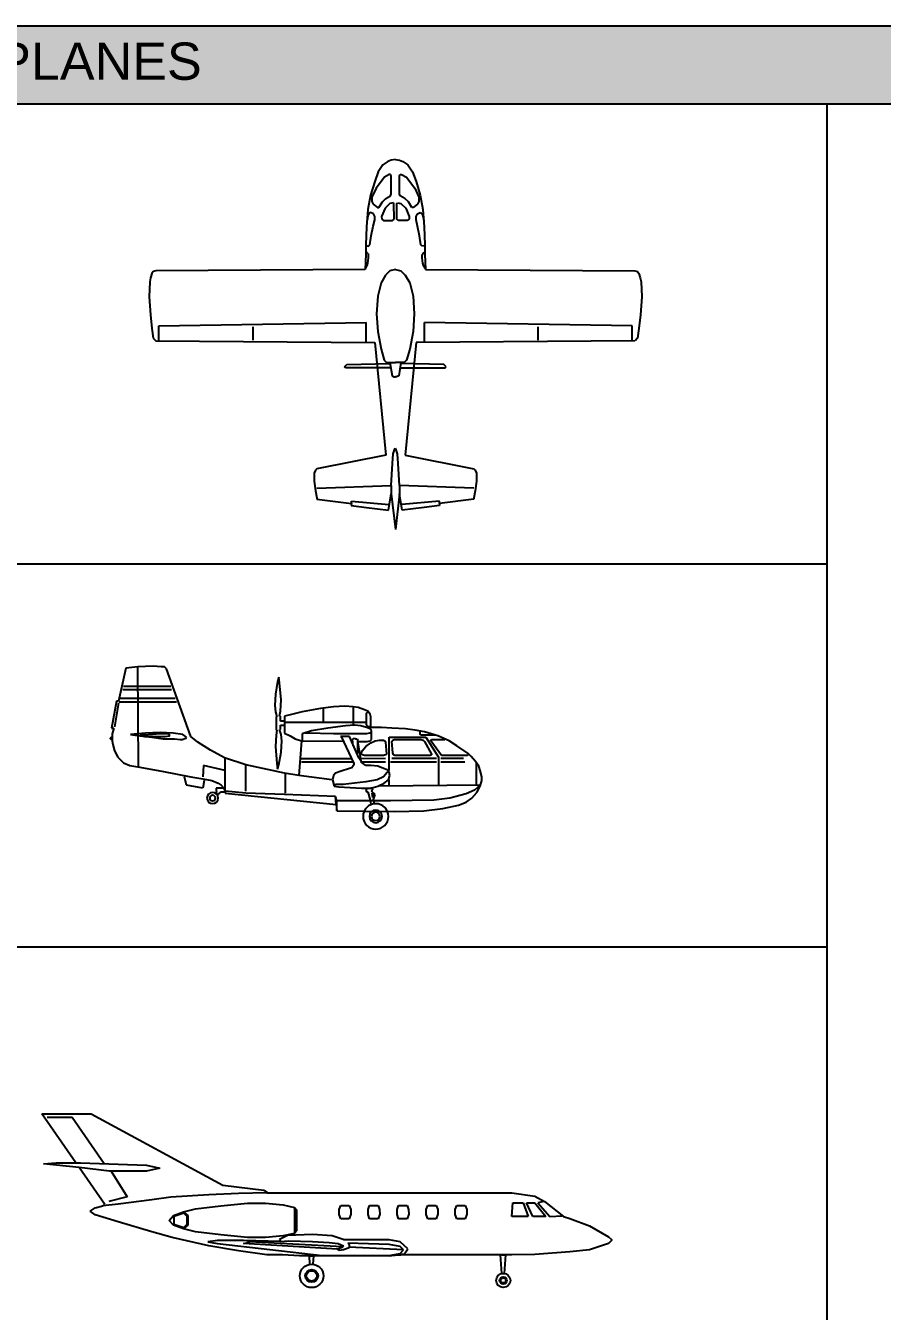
# Model space of a CAD drawing. Header units: millimetres. Extents: x 15433 to 243506, y 235846 to 321695.
# Drawn here: x 123042 to 154049, y 275148 to 321695 of the extents above; entities that cross this region are included whole.
import ezdxf

# ---------------------------------------------------------------- set-up
doc = ezdxf.new("R2010")
doc.units = ezdxf.units.MM
doc.layers.add('www.cad-blocks.net', color=7, linetype='Continuous')
doc.styles.get("Standard").update_dxf_attribs({"font": 'arial.ttf'})

# ---------------------------------------------------------------- blocks, each defined once
blk = doc.blocks.new('A$C00B2700D')
at = {"color": 0, "linetype": 'ByBlock'}
for p, q in [((8769, 12105), (8917, 13400)), ((9065, 12105), (8917, 13400)), ((7321, 12529), (7871, 12604)), ((7871, 12604), (8668, 12703)), ((8668, 12703), (8769, 12105)), ((9166, 12703), (9065, 12105)), ((9963, 12604), (9166, 12703)), ((10512, 12529), (9963, 12604)), ((6028, 12005), (6077, 12254)), ((6077, 12304), (7323, 12454)), ((6077, 12254), (6077, 12304)), ((7323, 12454), (7321, 12529)), ((7323, 12372), (8686, 12500)), ((7323, 12454), (7323, 12372)), ((8767, 11806), (8769, 12105)), ((9066, 11806), (9065, 12105)), ((10511, 12372), (9148, 12500)), ((10511, 12454), (10512, 12529)), ((11756, 12304), (10511, 12454)), ((10511, 12454), (10511, 12372)), ((11756, 12254), (11756, 12304)), ((11806, 12005), (11756, 12254)), ((5978, 11656), (6028, 12005)), ((5978, 11358), (5978, 11656)), ((6077, 11906), (8767, 11806)), ((8767, 11806), (8791, 11407)), ((9066, 11806), (9042, 11407)), ((11756, 11906), (9066, 11806)), ((11856, 11656), (11806, 12005)), ((11856, 11358), (11856, 11656)), ((6028, 11258), (5978, 11358)), ((6077, 11208), (6028, 11258)), ((8568, 10710), (6077, 11208)), ((8791, 11407), (8816, 11009)), ((9042, 11407), (9018, 11009)), ((9265, 10710), (11756, 11208)), ((11756, 11208), (11806, 11258)), ((11806, 11258), (11856, 11358)), ((8170, 6625), (8568, 10710)), ((8816, 11009), (8838, 10660)), ((9018, 11009), (8995, 10660)), ((9664, 6625), (9265, 10710)), ((8838, 10660), (8888, 10511)), ((8888, 10511), (8914, 10461)), ((8945, 10511), (8920, 10461)), ((8995, 10660), (8945, 10511)), ((7117, 7552), (7077, 7512)), ((7077, 7512), (7157, 7432)), ((8757, 7552), (7117, 7552)), ((8717, 7352), (8797, 7832)), ((8797, 7832), (8877, 7872)), ((8877, 7872), (8917, 7872)), ((8957, 7872), (8917, 7872)), ((9037, 7832), (8957, 7872)), ((9117, 7352), (9037, 7832)), ((9077, 7552), (10717, 7552)), ((10757, 7512), (10677, 7432)), ((10717, 7552), (10757, 7512)), ((7157, 7432), (8717, 7392)), ((8397, 6872), (8517, 7272)), ((8517, 7272), (8597, 7352)), ((8597, 7352), (8917, 7352)), ((9237, 7352), (8917, 7352)), ((10677, 7432), (9117, 7392)), ((9317, 7272), (9237, 7352)), ((9437, 6872), (9317, 7272)), ((149, 6476), (241, 6571)), ((249, 6575), (8170, 6625)), ((349, 6545), (349, 6028)), ((3758, 6058), (3758, 6545)), ((7864, 6622), (7864, 5909)), ((8277, 6232), (8397, 6872)), ((9557, 6232), (9437, 6872)), ((17584, 6575), (9664, 6625)), ((9969, 6622), (9969, 5909)), ((14076, 6058), (14076, 6545)), ((17485, 6545), (17485, 6028)), ((17684, 6476), (17592, 6571)), ((48, 5629), (100, 6127)), ((100, 6127), (149, 6476)), ((8237, 5592), (8277, 6232)), ((9597, 5592), (9557, 6232)), ((17734, 6127), (17684, 6476)), ((17785, 5629), (17734, 6127)), ((0, 4981), (48, 5629)), ((349, 6028), (7864, 5909)), ((8277, 4952), (8237, 5592)), ((9557, 4952), (9597, 5592)), ((17485, 6028), (9969, 5909)), ((17833, 4981), (17785, 5629)), ((23, 4433), (0, 4981)), ((8397, 4472), (8277, 4952)), ((9437, 4472), (9557, 4952)), ((17811, 4433), (17833, 4981)), ((50, 4284), (23, 4433)), ((100, 4136), (50, 4284)), ((8557, 4192), (8397, 4472)), ((8717, 4032), (8557, 4192)), ((9117, 4032), (9277, 4192)), ((9277, 4192), (9437, 4472)), ((17734, 4136), (17784, 4284)), ((17784, 4284), (17811, 4433)), ((149, 4059), (100, 4136)), ((249, 4035), (149, 4059)), ((7821, 3985), (249, 4035)), ((7845, 3434), (7821, 3985)), ((7821, 3961), (7843, 3937)), ((7843, 3937), (7893, 3836)), ((7893, 3836), (7917, 3763)), ((7917, 3763), (7943, 3559)), ((8917, 3992), (8717, 4032)), ((8917, 3992), (9117, 4032)), ((9916, 3763), (9890, 3559)), ((9940, 3836), (9916, 3763)), ((9990, 3937), (9940, 3836)), ((9988, 3434), (10013, 3985)), ((10013, 3961), (9990, 3937)), ((10013, 3985), (17584, 4035)), ((17584, 4035), (17684, 4059)), ((17684, 4059), (17734, 4136)), ((7845, 3088), (7845, 3434)), ((7895, 3384), (7845, 3359)), ((7919, 3408), (7895, 3384)), ((7919, 3408), (7943, 3460)), ((7943, 3559), (7943, 3460)), ((9890, 3559), (9890, 3460)), ((9915, 3408), (9890, 3460)), ((9915, 3408), (9939, 3384)), ((9939, 3384), (9988, 3359)), ((9988, 3088), (9988, 3434)), ((7843, 3113), (7943, 3137)), ((7872, 2441), (7845, 3088)), ((7943, 3137), (7993, 3090)), ((7993, 3090), (8043, 2765)), ((9841, 3090), (9791, 2765)), ((9890, 3137), (9841, 3090)), ((9990, 3113), (9890, 3137)), ((9961, 2441), (9988, 3088)), ((7919, 1820), (7872, 2441)), ((8043, 2765), (8118, 2414)), ((8118, 2414), (8168, 2190)), ((9715, 2414), (9665, 2190)), ((9791, 2765), (9715, 2414)), ((9915, 1820), (9961, 2441)), ((7920, 2041), (7890, 2207)), ((7970, 1943), (7920, 2041)), ((8017, 1917), (7970, 1943)), ((8120, 1965), (8017, 1917)), ((8168, 2063), (8120, 1965)), ((8168, 2190), (8168, 2063)), ((8417, 2068), (8422, 2166)), ((8544, 1766), (8417, 2068)), ((8422, 2166), (8491, 2216)), ((8491, 2216), (8819, 2217)), ((8819, 2217), (8868, 2165)), ((8868, 2165), (8867, 1593)), ((9015, 2217), (8965, 2165)), ((8965, 2165), (8967, 1593)), ((9342, 2216), (9015, 2217)), ((9290, 1766), (9416, 2068)), ((9412, 2166), (9342, 2216)), ((9416, 2068), (9412, 2166)), ((9665, 2190), (9665, 2063)), ((9665, 2063), (9714, 1965)), ((9714, 1965), (9816, 1917)), ((9816, 1917), (9863, 1943)), ((9863, 1943), (9913, 2041)), ((9913, 2041), (9943, 2207)), ((8020, 1295), (7919, 1820)), ((8067, 1519), (8118, 1617)), ((8068, 1368), (8067, 1519)), ((8118, 1617), (8269, 1743)), ((8269, 1743), (8319, 1743)), ((8319, 1743), (8446, 1540)), ((8446, 1540), (8570, 1414)), ((8721, 1591), (8544, 1766)), ((8570, 1414), (8745, 1316)), ((8844, 1567), (8721, 1591)), ((8867, 1594), (8844, 1567)), ((8967, 1594), (8989, 1567)), ((8989, 1567), (9113, 1591)), ((9264, 1414), (9089, 1316)), ((9113, 1591), (9290, 1766)), ((9388, 1540), (9264, 1414)), ((9514, 1743), (9388, 1540)), ((9564, 1743), (9514, 1743)), ((9715, 1617), (9564, 1743)), ((9767, 1519), (9715, 1617)), ((9765, 1368), (9767, 1519)), ((9813, 1295), (9915, 1820)), ((8168, 797), (8020, 1295)), ((8218, 1045), (8068, 1368)), ((8518, 646), (8218, 1045)), ((8745, 1316), (8769, 1244)), ((8769, 1244), (8767, 598)), ((9089, 1316), (9065, 1244)), ((9065, 1244), (9066, 598)), ((9315, 646), (9616, 1045)), ((9616, 1045), (9765, 1368)), ((9665, 797), (9813, 1295)), ((8293, 448), (8168, 797)), ((8693, 548), (8518, 646)), ((8743, 548), (8693, 548)), ((8767, 598), (8743, 548)), ((9066, 598), (9090, 548)), ((9090, 548), (9140, 548)), ((9140, 548), (9315, 646)), ((9540, 448), (9665, 797)), ((8467, 201), (8293, 448)), ((8643, 74), (8467, 201)), ((8767, 24), (8643, 74)), ((8917, 0), (8767, 24)), ((8917, 0), (9066, 24)), ((9066, 24), (9190, 74)), ((9190, 74), (9367, 201)), ((9367, 201), (9540, 448))]:
    blk.add_line(p, q, dxfattribs=at)
blk = doc.blocks.new('A$C4B2106CF')
at = {"linetype": 'ByBlock'}
for p, q in [((5267, 1675), (5702, 2902)), ((5702, 2902), (5740, 2941)), ((5740, 2941), (5804, 2941)), ((5804, 2941), (5945, 2953)), ((5945, 2953), (6226, 2941)), ((6214, 1138), (6226, 2928)), ((6226, 2941), (6444, 2915)), ((6444, 2915), (6571, 2314)), ((3631, 2340), (3657, 2646)), ((3657, 2646), (3669, 2749)), ((3669, 2749), (3695, 2672)), ((3695, 2672), (3733, 2442)), ((5625, 2583), (6482, 2583)), ((3644, 2135), (3631, 2340)), ((3733, 2442), (3746, 2237)), ((5549, 2365), (6546, 2365)), ((5613, 2519), (6495, 2519)), ((2020, 2084), (2058, 2135)), ((2071, 2110), (2049, 2119)), ((2058, 2135), (2122, 2161)), ((2084, 2097), (2071, 2110)), ((2084, 2084), (2084, 2097)), ((2122, 2161), (2237, 2199)), ((2237, 2199), (2327, 2212)), ((2327, 2212), (2480, 2225)), ((2327, 2199), (2327, 1879)), ((2480, 2225), (2685, 2212)), ((2685, 2212), (2915, 2186)), ((2864, 1931), (2864, 2186)), ((2915, 2186), (3247, 2122)), ((3247, 2122), (3465, 2071)), ((3657, 2046), (3644, 2135)), ((3733, 2122), (3708, 2033)), ((3746, 2237), (3733, 2122)), ((5523, 2301), (6559, 2301)), ((6571, 2314), (6610, 2314)), ((6571, 2289), (6648, 1854)), ((6610, 2314), (6699, 1828)), ((2007, 2033), (2020, 2084)), ((2007, 1841), (2007, 2033)), ((2046, 1854), (2071, 1867)), ((2071, 1867), (2084, 1892)), ((2084, 1892), (2084, 2084)), ((2084, 1931), (3567, 1931)), ((2084, 1841), (2186, 1867)), ((2186, 1867), (2301, 1879)), ((2301, 1879), (2468, 1867)), ((2468, 1867), (2787, 1828)), ((3465, 2071), (3567, 2046)), ((3567, 2046), (3567, 1739)), ((3580, 1956), (3644, 1956)), ((3644, 1879), (3580, 1879)), ((3644, 2046), (3657, 2046)), ((3644, 1956), (3644, 2046)), ((3644, 1803), (3644, 1879)), ((3720, 2033), (3708, 2033)), ((3720, 2033), (3720, 1790)), ((588, 1598), (793, 1688)), ((1010, 1662), (780, 1304)), ((793, 1688), (1036, 1764)), ((844, 1700), (1074, 1700)), ((1675, 1662), (1010, 1662)), ((1036, 1764), (1202, 1790)), ((1074, 1700), (1100, 1700)), ((1100, 1700), (1112, 1713)), ((1112, 1713), (1112, 1777)), ((1202, 1790), (1381, 1815)), ((1381, 1815), (1624, 1828)), ((1624, 1828), (1815, 1841)), ((1675, 1061), (1675, 1662)), ((1815, 1841), (2007, 1841)), ((1994, 1777), (2020, 1815)), ((1994, 1624), (1994, 1777)), ((1994, 1764), (2033, 1739)), ((2007, 1854), (2046, 1854)), ((2020, 1815), (2084, 1841)), ((2033, 1739), (2084, 1726)), ((2084, 1726), (2186, 1726)), ((2173, 1202), (2250, 1636)), ((2186, 1726), (2685, 1726)), ((2225, 1291), (2391, 1675)), ((2250, 1636), (2250, 1368)), ((2276, 1636), (2263, 1636)), ((2301, 1649), (2276, 1636)), ((2340, 1624), (2301, 1649)), ((2544, 1675), (2314, 1189)), ((2391, 1675), (2557, 1675)), ((2557, 1675), (2544, 1675)), ((2685, 1726), (3158, 1739)), ((2787, 1828), (3081, 1777)), ((3081, 1777), (3247, 1726)), ((3158, 1739), (3196, 1739)), ((3247, 1726), (3247, 1598)), ((3375, 1636), (3260, 1598)), ((3465, 1688), (3375, 1636)), ((3567, 1739), (3465, 1688)), ((3618, 1598), (3631, 1713)), ((3631, 1713), (3657, 1803)), ((3657, 1803), (3644, 1803)), ((3720, 1790), (3708, 1790)), ((3708, 1790), (3720, 1700)), ((3720, 1700), (3733, 1496)), ((5140, 1573), (5267, 1675)), ((5344, 1662), (5408, 1713)), ((5357, 1649), (5344, 1662)), ((5421, 1624), (5357, 1649)), ((5408, 1713), (5587, 1739)), ((5561, 1636), (5459, 1624)), ((5766, 1636), (5561, 1636)), ((5587, 1739), (5817, 1752)), ((5638, 1700), (5677, 1726)), ((5651, 1688), (5638, 1700)), ((5728, 1675), (5651, 1688)), ((5677, 1726), (5817, 1726)), ((5868, 1675), (5728, 1675)), ((5971, 1662), (5766, 1636)), ((5817, 1752), (6086, 1739)), ((5817, 1726), (5958, 1713)), ((5971, 1675), (5868, 1675)), ((5958, 1713), (6111, 1700)), ((6188, 1688), (5971, 1662)), ((6098, 1675), (5971, 1675)), ((6086, 1739), (6354, 1713)), ((6188, 1700), (6098, 1675)), ((6111, 1700), (6188, 1700)), ((6354, 1713), (6188, 1688)), ((6699, 1828), (6661, 1828)), ((6661, 1828), (6687, 1726)), ((6687, 1726), (6687, 1598)), ((6687, 1675), (6725, 1649)), ((6725, 1636), (6687, 1611)), ((6725, 1649), (6725, 1636)), ((243, 1368), (447, 1509)), ((447, 1509), (588, 1598)), ((882, 1624), (665, 1624)), ((729, 1330), (921, 1598)), ((908, 1624), (882, 1624)), ((921, 1611), (908, 1624)), ((1036, 1585), (908, 1355)), ((921, 1598), (921, 1611)), ((1061, 1611), (1036, 1585)), ((1100, 1624), (1061, 1611)), ((1560, 1624), (1100, 1624)), ((1585, 1624), (1560, 1624)), ((1611, 1611), (1585, 1624)), ((1624, 1585), (1611, 1611)), ((1611, 1381), (1624, 1585)), ((1739, 1573), (1726, 1355)), ((1752, 1598), (1739, 1573)), ((1777, 1611), (1752, 1598)), ((1815, 1611), (1777, 1611)), ((1854, 1611), (1815, 1611)), ((1931, 1598), (1854, 1611)), ((2007, 1560), (1931, 1598)), ((2020, 1598), (1994, 1624)), ((2097, 1496), (2007, 1560)), ((2071, 1585), (2020, 1598)), ((2110, 1585), (2071, 1585)), ((2161, 1419), (2097, 1496)), ((2225, 1587), (2110, 1585)), ((2173, 1381), (2161, 1419)), ((2327, 1509), (2340, 1624)), ((3247, 1598), (2519, 1590)), ((3260, 1598), (3311, 972)), ((3631, 1394), (3618, 1598)), ((3733, 1496), (3708, 1189)), ((4654, 1291), (4909, 1432)), ((4909, 1432), (5140, 1573)), ((5459, 1624), (5421, 1624)), ((6648, 1419), (6584, 1304)), ((6674, 1534), (6648, 1419)), ((6687, 1598), (6674, 1534)), ((51, 1138), (115, 1227)), ((102, 1202), (102, 793)), ((115, 1227), (192, 1317)), ((192, 1317), (243, 1368)), ((243, 1342), (256, 1330)), ((256, 1330), (729, 1330)), ((307, 1215), (742, 1215)), ((332, 1278), (742, 1278)), ((780, 1304), (780, 793)), ((818, 1278), (1624, 1278)), ((818, 1215), (1649, 1215)), ((908, 1355), (908, 1342)), ((908, 1342), (933, 1330)), ((933, 1330), (1534, 1330)), ((1534, 1330), (1573, 1330)), ((1573, 1330), (1598, 1342)), ((1598, 1342), (1611, 1381)), ((1726, 1355), (1739, 1342)), ((1739, 1342), (1777, 1330)), ((1739, 1278), (2174, 1275)), ((1739, 1215), (2161, 1215)), ((1777, 1330), (2122, 1330)), ((2097, 1151), (2161, 1202)), ((2122, 1330), (2161, 1342)), ((2161, 1342), (2173, 1368)), ((2161, 1202), (2225, 1291)), ((2173, 1368), (2173, 1381)), ((2314, 1189), (2314, 1163)), ((2340, 1215), (3260, 1215)), ((2365, 1273), (3260, 1273)), ((3669, 1163), (3631, 1394)), ((3708, 1189), (3695, 1087)), ((4270, 1163), (4654, 1291)), ((4641, 690), (4641, 1291)), ((6482, 1202), (6367, 1151)), ((6584, 1304), (6482, 1202)), ((0, 946), (26, 1061)), ((0, 882), (0, 946)), ((26, 1061), (51, 1138)), ((1662, 972), (1675, 1036)), ((1688, 895), (1662, 972)), ((1675, 1036), (1713, 1074)), ((1675, 1036), (1713, 1023)), ((1713, 1074), (1777, 1100)), ((1713, 1023), (1777, 946)), ((1777, 1100), (1879, 1138)), ((1777, 946), (1892, 895)), ((1879, 1138), (2007, 1151)), ((2007, 1151), (2097, 1151)), ((2314, 1163), (2352, 1112)), ((2352, 1112), (2391, 1100)), ((2391, 1100), (2544, 1048)), ((2544, 1048), (2646, 1010)), ((2646, 1010), (2685, 972)), ((2685, 972), (2698, 895)), ((2710, 895), (3311, 972)), ((3311, 972), (3567, 1010)), ((3554, 652), (3554, 997)), ((3567, 1010), (4270, 1163)), ((3695, 1087), (3669, 1163)), ((4270, 690), (4270, 1163)), ((4641, 1061), (5037, 1151)), ((5037, 1151), (5050, 946)), ((5267, 946), (5050, 908)), ((5792, 1048), (5267, 946)), ((5344, 793), (5382, 946)), ((6226, 1125), (5792, 1048)), ((6367, 1151), (6226, 1125)), ((26, 780), (0, 882)), ((26, 793), (1841, 780)), ((26, 793), (128, 703)), ((51, 729), (26, 780)), ((89, 665), (51, 729)), ((128, 703), (281, 639)), ((1675, 780), (1675, 895)), ((1764, 831), (1688, 895)), ((1879, 780), (1764, 831)), ((2007, 742), (1879, 780)), ((1892, 895), (2097, 857)), ((1969, 703), (1982, 742)), ((1994, 690), (1969, 703)), ((1982, 742), (2007, 742)), ((2007, 742), (2071, 729)), ((2173, 742), (2007, 742)), ((2071, 729), (2097, 716)), ((2097, 716), (2084, 678)), ((2097, 857), (2506, 805)), ((2583, 767), (2173, 742)), ((2506, 805), (2634, 805)), ((2672, 780), (2583, 767)), ((2634, 805), (2672, 793)), ((2698, 895), (2672, 780)), ((4667, 742), (4641, 678)), ((4718, 793), (4667, 742)), ((4667, 742), (4807, 742)), ((4769, 831), (4718, 793)), ((4884, 882), (4769, 831)), ((4807, 742), (4807, 690)), ((5050, 908), (4884, 882)), ((5024, 882), (5050, 742)), ((5050, 742), (5344, 793)), ((179, 563), (89, 665)), ((281, 486), (179, 563)), ((281, 639), (575, 563)), ((422, 435), (281, 486)), ((575, 563), (869, 524)), ((869, 524), (1649, 511)), ((1649, 511), (2621, 511)), ((1931, 626), (1994, 690)), ((1956, 537), (1931, 626)), ((1943, 460), (1956, 537)), ((1982, 652), (1956, 626)), ((1956, 626), (1969, 575)), ((1969, 575), (1982, 652)), ((2020, 524), (2007, 447)), ((2058, 678), (2020, 524)), ((2084, 678), (2058, 678)), ((2621, 511), (2646, 588)), ((2621, 332), (2621, 511)), ((4641, 652), (2634, 447)), ((2634, 447), (2646, 588)), ((2646, 588), (3567, 626)), ((3567, 626), (4270, 652)), ((4270, 652), (4641, 690)), ((4730, 678), (4641, 678)), ((4641, 678), (4641, 652)), ((4730, 665), (4730, 678)), ((4743, 652), (4730, 665)), ((4794, 626), (4743, 652)), ((4807, 690), (4794, 665)), ((4794, 665), (4820, 652)), ((703, 371), (422, 435)), ((1048, 332), (703, 371)), ((1585, 320), (1048, 332)), ((2621, 332), (1585, 320)), ((2634, 447), (2621, 332))]:
    blk.add_line(p, q, dxfattribs=at)
for centre, radius in [((4871, 563), 102), ((4871, 563), 51.1), ((1918, 230), 230), ((1918, 230), 115), ((1918, 230), 76.7)]:
    blk.add_circle(centre, radius, dxfattribs=at)
blk = doc.blocks.new('A$C587C55B1')
at = {"linetype": 'ByBlock'}
for p, q in [((1233, 4520), (0, 6295)), ((0, 6295), (1794, 6295)), ((198, 6168), (1104, 6168)), ((1104, 6168), (2267, 4487)), ((1794, 6295), (6561, 3703)), ((71, 4483), (525, 4518)), ((1358, 4345), (71, 4483)), ((525, 4518), (1233, 4520)), ((1233, 4520), (1404, 4518)), ((2456, 4216), (1358, 4345)), ((2283, 3014), (1358, 4345)), ((1404, 4518), (3794, 4428)), ((3794, 4210), (2456, 4216)), ((2519, 4210), (3098, 3287)), ((3794, 4428), (4277, 4318)), ((4277, 4318), (3794, 4210)), ((3098, 3287), (2427, 3122)), ((4679, 3270), (3986, 3176)), ((6052, 3355), (4679, 3270)), ((7121, 3412), (6052, 3355)), ((6561, 3703), (8046, 3522)), ((8155, 3430), (7121, 3412)), ((8046, 3522), (8155, 3468)), ((8155, 3468), (8155, 3430)), ((8155, 3430), (17018, 3430)), ((17018, 3430), (17851, 3312)), ((17851, 3312), (18197, 3122)), ((1756, 2764), (1938, 2891)), ((1938, 2891), (2211, 2960)), ((2773, 3024), (2211, 2960)), ((2211, 2960), (2283, 3014)), ((3986, 3176), (2773, 3024)), ((5129, 2743), (5565, 2851)), ((5565, 2851), (6488, 2960)), ((6488, 2960), (7448, 3051)), ((7448, 3051), (8100, 3051)), ((8100, 3051), (8736, 2995)), ((8736, 2995), (9153, 2905)), ((9153, 2905), (9146, 2768)), ((9153, 2905), (9225, 2814)), ((9225, 2814), (9225, 2053)), ((10771, 2833), (10826, 2978)), ((10771, 2651), (10771, 2833)), ((10826, 2978), (11134, 2978)), ((11134, 2978), (11188, 2833)), ((11188, 2833), (11190, 2655)), ((11817, 2833), (11871, 2978)), ((11817, 2651), (11817, 2833)), ((11871, 2978), (12180, 2978)), ((12180, 2978), (12234, 2833)), ((12234, 2833), (12236, 2655)), ((12867, 2833), (12922, 2978)), ((12867, 2651), (12867, 2833)), ((12922, 2978), (13230, 2978)), ((13230, 2978), (13284, 2833)), ((13284, 2833), (13286, 2655)), ((13919, 2833), (13974, 2978)), ((13919, 2651), (13919, 2833)), ((13974, 2978), (14282, 2978)), ((14282, 2978), (14336, 2833)), ((14336, 2833), (14338, 2655)), ((14972, 2833), (15026, 2978)), ((14972, 2651), (14972, 2833)), ((15026, 2978), (15334, 2978)), ((15334, 2978), (15388, 2833)), ((15388, 2833), (15390, 2655)), ((17018, 2578), (17055, 3068)), ((17055, 3068), (17434, 3068)), ((17434, 3068), (17616, 2578)), ((17780, 2578), (17545, 3068)), ((17545, 3068), (17851, 3068)), ((17851, 3068), (18251, 2578)), ((18178, 3122), (17961, 3068)), ((17961, 3068), (18395, 2578)), ((18197, 3122), (18884, 2578)), ((1938, 2637), (1756, 2764)), ((2773, 2376), (1938, 2637)), ((3986, 2020), (2773, 2376)), ((4609, 2435), (4769, 2614)), ((4769, 2255), (4609, 2435)), ((4769, 2614), (5129, 2743)), ((5148, 2689), (4788, 2574)), ((4788, 2574), (4788, 2293)), ((5307, 2614), (5129, 2743)), ((5271, 2574), (5148, 2689)), ((5271, 2293), (5271, 2574)), ((5307, 2255), (5307, 2614)), ((9146, 2768), (9146, 2101)), ((10826, 2489), (10771, 2651)), ((11134, 2489), (10826, 2489)), ((11190, 2655), (11134, 2489)), ((11871, 2489), (11817, 2651)), ((12180, 2489), (11871, 2489)), ((12236, 2655), (12180, 2489)), ((12922, 2489), (12867, 2651)), ((13230, 2489), (12922, 2489)), ((13286, 2655), (13230, 2489)), ((13974, 2489), (13919, 2651)), ((14282, 2489), (13974, 2489)), ((14338, 2655), (14282, 2489)), ((15026, 2489), (14972, 2651)), ((15334, 2489), (15026, 2489)), ((15390, 2655), (15334, 2489)), ((17616, 2578), (17018, 2578)), ((18251, 2578), (17780, 2578)), ((18395, 2578), (18836, 2593)), ((18884, 2578), (19120, 2503)), ((19120, 2503), (19828, 2237)), ((4729, 1818), (3986, 2020)), ((5129, 2126), (4769, 2255)), ((4788, 2293), (5148, 2180)), ((5129, 2126), (5307, 2255)), ((5565, 2018), (5129, 2126)), ((5148, 2180), (5271, 2293)), ((6488, 1907), (5565, 2018)), ((7448, 1818), (6488, 1907)), ((8736, 1872), (8100, 1818)), ((8898, 1891), (8609, 1745)), ((9153, 1964), (8736, 1872)), ((9805, 1926), (8898, 1891)), ((9146, 2101), (9153, 1964)), ((9225, 2053), (9153, 1964)), ((10511, 1872), (9805, 1926)), ((10911, 1745), (10511, 1872)), ((19828, 2237), (20516, 1837)), ((6052, 1512), (4729, 1818)), ((6361, 1710), (6017, 1655)), ((6017, 1655), (6361, 1601)), ((7121, 1326), (6052, 1512)), ((7302, 1710), (6361, 1710)), ((6361, 1601), (10148, 1166)), ((7430, 1691), (7302, 1710)), ((8644, 1672), (7302, 1710)), ((7302, 1601), (7430, 1618)), ((10705, 1393), (7302, 1601)), ((7521, 1655), (7430, 1691)), ((7430, 1618), (7521, 1655)), ((8100, 1818), (7448, 1818)), ((10894, 1480), (7521, 1655)), ((8609, 1745), (8644, 1672)), ((8644, 1672), (8934, 1691)), ((8934, 1691), (9805, 1672)), ((9805, 1672), (10403, 1637)), ((10403, 1637), (10730, 1601)), ((10873, 1455), (10705, 1393)), ((10730, 1601), (10928, 1510)), ((10928, 1510), (10873, 1455)), ((10934, 1728), (10911, 1745)), ((11128, 1437), (10928, 1366)), ((12578, 1728), (10934, 1728)), ((12578, 1564), (11080, 1605)), ((11080, 1605), (11130, 1557)), ((11130, 1557), (11128, 1437)), ((13103, 1366), (11130, 1468)), ((12976, 1655), (12578, 1728)), ((12976, 1491), (12578, 1564)), ((13257, 1399), (12976, 1655)), ((13103, 1366), (12976, 1491)), ((13138, 1220), (13257, 1399)), ((20516, 1601), (19828, 1370)), ((20516, 1837), (20624, 1743)), ((20624, 1699), (20516, 1601)), ((20624, 1743), (20624, 1699)), ((8155, 1185), (7121, 1326)), ((8717, 1185), (8155, 1185)), ((9334, 1147), (8717, 1185)), ((12578, 1147), (9334, 1147)), ((10148, 1166), (12578, 1147)), ((10784, 1347), (10705, 1393)), ((10928, 1366), (10784, 1347)), ((12578, 1166), (12976, 1239)), ((12578, 1147), (13138, 1220)), ((13219, 1185), (12578, 1147)), ((12976, 1239), (13103, 1366)), ((17018, 1185), (13219, 1185)), ((17851, 1201), (17018, 1185)), ((19120, 1293), (17851, 1201)), ((19828, 1370), (19120, 1293))]:
    blk.add_line(p, q, dxfattribs=at)
for p, q in [((9712, 844), (9690, 1147)), ((9725, 1147), (9821, 1147)), ((9833, 844), (9855, 1147)), ((16662, 509), (16613, 1185)), ((16662, 1185), (16758, 1185)), ((16758, 509), (16807, 1185))]:
    blk.add_line(p, q)
for centre, radius in [((9773, 424), 424), ((9773, 424), 231), ((9773, 424), 187), ((16710, 258), 256), ((16710, 258), 132), ((16710, 258), 90.9)]:
    blk.add_circle(centre, radius, dxfattribs=at)
blk = doc.blocks.new('FORMAT')
at = {"layer": 'www.cad-blocks.net', "true_color": 0x546d8e}
h = blk.add_hatch(color=155, dxfattribs=at)
h.set_gradient(color1=(68, 68, 68), color2=(84, 109, 142), tint=1)
h.paths.add_polyline_path([(25502, 321695), (25502, 318866), (243506, 318866), (243506, 321695)])
at = {"layer": 'www.cad-blocks.net', "color": 155, "true_color": 0x546d8e}
for p, q in [((25502, 321695), (243506, 321695)), ((25502, 318866), (243506, 318866)), ((25502, 318866), (243506, 318866)), ((152041, 318866), (152041, 237591)), ((27081, 302212), (152041, 302212)), ((27081, 288342), (152041, 288342))]:
    blk.add_line(p, q, dxfattribs=at)
at = {"layer": 'www.cad-blocks.net', "insert": (110447, 321087), "char_height": 1350, "attachment_point": 1}
blk.add_mtext_dynamic_manual_height_columns('{\\C255;\\c16777215;OTHERS AIRPLANES}', width=25984.47, gutter_width=12.5, heights=[0], dxfattribs=at)

msp = doc.modelspace()

# ---------------------------------------------------------------- block references
at = {"rotation": 180}
msp.add_blockref('A$C00B2700D', (145340, 316855), dxfattribs=at)
at = {"xscale": -2, "yscale": 2, "zscale": 2}
msp.add_blockref('A$C4B2106CF', (139548, 292606), dxfattribs=at)
msp.add_blockref('A$C587C55B1', (123620, 276006))
at = {"layer": 'www.cad-blocks.net'}
msp.add_blockref('FORMAT', (0, 0), dxfattribs=at)

doc.saveas('drawing.dxf')
